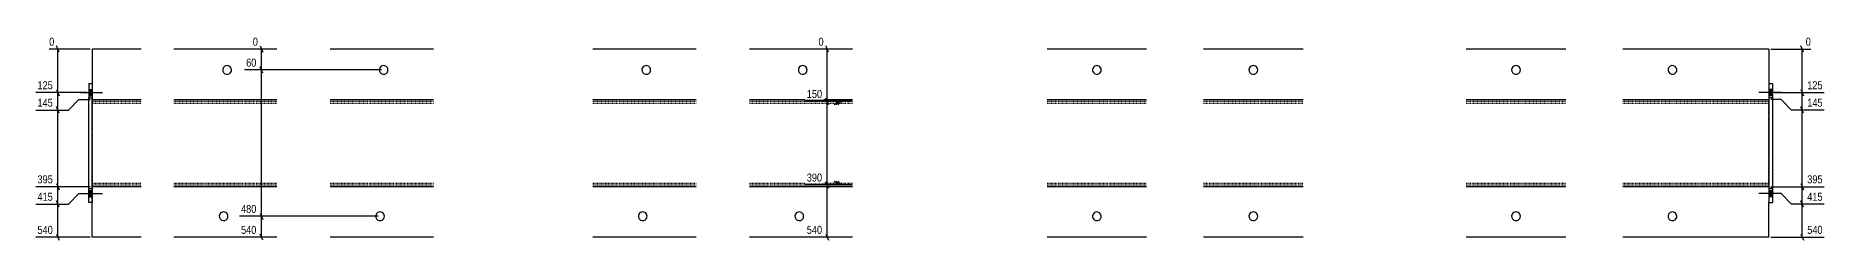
# Model space of a CAD drawing. Header units: millimetres. Extents: x 14 to 41883, y 10 to 1769.
# Drawn here: x 13244 to 18364, y 14 to 602 of the extents above; entities that cross this region are included whole.
import ezdxf

# ---------------------------------------------------------------- set-up
doc = ezdxf.new("R2010")
doc.units = ezdxf.units.MM
doc.linetypes.add('DXK_LINE_DOT2', pattern=[3.9198, 1.9599, -1.9599])
doc.layers.add('MÅLSÆTNING', color=7, linetype='Continuous')
doc.layers.add('STÅL', color=7, linetype='Continuous')
doc.styles.add('Arial Narrow', font='ARIALN.TTF', dxfattribs={"height": 0.2})

msp = doc.modelspace()

# ---------------------------------------------------------------- hatches: boundary and pattern name
at = {"layer": 'STÅL', "linetype": 'Continuous'}
for points in [[(13395.9, 447.4), (13395.9, 429.4), (13405.9, 429.4), (13405.9, 447.4)], [(13395.9, 447.4), (13395.9, 429.4), (13405.9, 429.4), (13405.9, 447.4)], [(13395.9, 447.4), (13395.9, 429.4), (13405.9, 429.4), (13405.9, 447.4)], [(18215.9, 429.4), (18215.9, 447.4), (18205.9, 447.4), (18205.9, 429.4)], [(18215.9, 429.4), (18215.9, 447.4), (18205.9, 447.4), (18205.9, 429.4)], [(18215.9, 429.4), (18215.9, 447.4), (18205.9, 447.4), (18205.9, 429.4)], [(13395.9, 157.4), (13395.9, 139.4), (13405.9, 139.4), (13405.9, 157.4)], [(13395.9, 157.4), (13395.9, 139.4), (13405.9, 139.4), (13405.9, 157.4)], [(13395.9, 157.4), (13395.9, 139.4), (13405.9, 139.4), (13405.9, 157.4)], [(18215.9, 139.4), (18215.9, 157.4), (18205.9, 157.4), (18205.9, 139.4)], [(18215.9, 139.4), (18215.9, 157.4), (18205.9, 157.4), (18205.9, 139.4)], [(18215.9, 139.4), (18215.9, 157.4), (18205.9, 157.4), (18205.9, 139.4)]]:
    msp.add_hatch(color=96, dxfattribs=at).paths.add_polyline_path(points)

# ---------------------------------------------------------------- linework, layer by layer
at = {"layer": 'MÅLSÆTNING', "color": 7, "linetype": 'Continuous'}
for p, q in [((13399.9, 563.4), (13282.5, 563.4)), ((13310.9, 554.4), (13303.7, 572.4)), ((13307.3, 438.4), (13307.3, 563.4)), ((13931.9, 563.4), (13865.4, 563.4)), ((13886.6, 572.4), (13893.8, 554.4)), ((13890.2, 503.4), (13890.2, 563.4)), ((15580.8, 563.4), (15485.1, 563.4)), ((15513.6, 554.4), (15506.4, 572.4)), ((18211.9, 563.4), (18326, 563.4)), ((18304.8, 554.4), (18297.6, 572.4)), ((18301.2, 438.4), (18301.2, 563.4)), ((13893.8, 494.4), (13886.6, 512.4)), ((13893.8, 494.4), (13886.6, 512.4)), ((14233.9, 503.4), (13842.1, 503.4)), ((14233.9, 503.4), (13842.1, 503.4)), ((13890.2, 83.4), (13890.2, 503.4)), ((13389.9, 438.4), (13244.5, 438.4)), ((13303.7, 447.4), (13310.9, 429.4)), ((13337.3, 388.4), (13367.3, 418.4)), ((13337.3, 388.4), (13367.3, 418.4)), ((13367.3, 418.4), (13399.9, 418.4)), ((13367.3, 418.4), (13399.9, 418.4)), ((15580.8, 413.4), (15447.2, 413.4)), ((15513.6, 404.4), (15506.4, 422.4)), ((15510, 173.4), (15510, 413.4)), ((15540, 413.4), (15529.5, 402.9)), ((15550.5, 413.4), (15529.5, 413.4)), ((15540, 413.4), (15529.5, 402.9)), ((15550.5, 413.4), (15529.5, 413.4)), ((15545.2, 413.4), (15534.7, 402.9)), ((15545.2, 413.4), (15534.7, 402.9)), ((15550.5, 413.4), (15540, 402.9)), ((15550.5, 413.4), (15540, 402.9)), ((18241.2, 418.4), (18211.9, 418.4)), ((18241.2, 418.4), (18211.9, 418.4)), ((18221.9, 438.4), (18364, 438.4)), ((18271.2, 388.4), (18241.2, 418.4)), ((18271.2, 388.4), (18241.2, 418.4)), ((18297.6, 447.4), (18304.8, 429.4)), ((13244.5, 388.4), (13337.3, 388.4)), ((13310.9, 379.4), (13303.7, 397.4)), ((18364, 388.4), (18271.2, 388.4)), ((18304.8, 379.4), (18297.6, 397.4)), ((15580.8, 173.4), (15447.2, 173.4)), ((15580.8, 173.4), (15447.2, 173.4)), ((15506.4, 182.4), (15513.6, 164.4)), ((15513.6, 164.4), (15506.4, 182.4)), ((15510, 23.4), (15510, 173.4)), ((15540, 173.4), (15529.5, 183.9)), ((15540, 173.4), (15529.5, 183.9)), ((15550.5, 173.4), (15529.5, 173.4)), ((15550.5, 173.4), (15529.5, 173.4)), ((15545.2, 173.4), (15534.7, 183.9)), ((15545.2, 173.4), (15534.7, 183.9)), ((15550.5, 173.4), (15540, 183.9)), ((15550.5, 173.4), (15540, 183.9)), ((13244.5, 118.4), (13337.3, 118.4)), ((13310.9, 109.4), (13303.7, 127.4)), ((13307.3, 23.4), (13307.3, 118.4)), ((13337.3, 118.4), (13367.3, 148.4)), ((13337.3, 118.4), (13367.3, 148.4)), ((13367.3, 148.4), (13389.9, 148.4)), ((13367.3, 148.4), (13389.9, 148.4)), ((18241.2, 148.4), (18221.9, 148.4)), ((18241.2, 148.4), (18221.9, 148.4)), ((18271.2, 118.4), (18241.2, 148.4)), ((18271.2, 118.4), (18241.2, 148.4)), ((18364, 118.4), (18271.2, 118.4)), ((18304.8, 109.4), (18297.6, 127.4)), ((18301.2, 23.4), (18301.2, 118.4)), ((14223.9, 83.4), (13827.4, 83.4)), ((14223.9, 83.4), (13827.4, 83.4)), ((13886.6, 92.4), (13893.8, 74.4)), ((13886.6, 92.4), (13893.8, 74.4)), ((13890.2, 23.4), (13890.2, 83.4)), ((13399.9, 23.4), (13244.5, 23.4)), ((13303.7, 32.4), (13310.9, 14.4)), ((13931.9, 23.4), (13827.4, 23.4)), ((13893.8, 14.4), (13886.6, 32.4)), ((15580.8, 23.4), (15447.2, 23.4)), ((15506.4, 32.4), (15513.6, 14.4)), ((18211.9, 23.4), (18364, 23.4)), ((18297.6, 32.4), (18304.8, 14.4))]:
    msp.add_line(p, q, dxfattribs=at)
at = {"layer": 'STÅL', "color": 2, "linetype": 'Continuous'}
for p, q in [((13545.9, 563.4), (13405.9, 563.4)), ((13405.9, 563.4), (13405.9, 463.4)), ((13934.4, 563.4), (13639.4, 563.4)), ((14382.4, 563.4), (14087.4, 563.4)), ((15134.4, 563.4), (14839.4, 563.4)), ((15582.4, 563.4), (15287.4, 563.4)), ((16424.4, 563.4), (16139.4, 563.4)), ((16872.4, 563.4), (16587.4, 563.4)), ((17624.4, 563.4), (17339.4, 563.4)), ((18205.9, 563.4), (17787.4, 563.4)), ((18205.9, 563.4), (18205.9, 463.4)), ((13405.9, 463.4), (13395.9, 463.4)), ((13395.9, 463.4), (13395.9, 423.4)), ((13405.9, 463.4), (13405.9, 423.4)), ((18215.9, 463.4), (18205.9, 463.4)), ((18205.9, 463.4), (18205.9, 423.4)), ((18215.9, 463.4), (18215.9, 423.4)), ((13395.9, 123.4), (13395.9, 423.4)), ((13395.9, 423.4), (13405.9, 423.4)), ((13405.9, 423.4), (13405.9, 418.4)), ((13405.9, 168.4), (13405.9, 418.4)), ((13405.9, 418.4), (13545.9, 418.4)), ((13639.4, 418.4), (13934.4, 418.4)), ((14087.4, 418.4), (14382.4, 418.4)), ((14839.4, 418.4), (15134.4, 418.4)), ((15287.4, 418.4), (15582.4, 418.4)), ((16139.4, 418.4), (16424.4, 418.4)), ((16587.4, 418.4), (16872.4, 418.4)), ((17339.4, 418.4), (17624.4, 418.4)), ((17787.4, 418.4), (18205.9, 418.4)), ((18205.9, 423.4), (18205.9, 418.4)), ((18215.9, 423.4), (18205.9, 423.4)), ((18205.9, 418.4), (18205.9, 168.4)), ((18215.9, 423.4), (18215.9, 123.4)), ((13395.9, 163.4), (13405.9, 163.4)), ((13405.9, 123.4), (13405.9, 168.4)), ((13545.9, 168.4), (13405.9, 168.4)), ((13934.4, 168.4), (13639.4, 168.4)), ((14382.4, 168.4), (14087.4, 168.4)), ((15134.4, 168.4), (14839.4, 168.4)), ((15582.4, 168.4), (15287.4, 168.4)), ((16424.4, 168.4), (16139.4, 168.4)), ((16872.4, 168.4), (16587.4, 168.4)), ((17624.4, 168.4), (17339.4, 168.4)), ((18205.9, 168.4), (17787.4, 168.4)), ((18205.9, 168.4), (18205.9, 123.4)), ((18215.9, 163.4), (18205.9, 163.4)), ((13405.9, 123.4), (13395.9, 123.4)), ((13405.9, 23.4), (13405.9, 123.4)), ((18205.9, 23.4), (18205.9, 123.4)), ((18205.9, 123.4), (18215.9, 123.4)), ((13545.9, 23.4), (13405.9, 23.4)), ((13934.4, 23.4), (13639.4, 23.4)), ((14382.4, 23.4), (14087.4, 23.4)), ((15134.4, 23.4), (14839.4, 23.4)), ((15582.4, 23.4), (15287.4, 23.4)), ((16424.4, 23.4), (16139.4, 23.4)), ((16872.4, 23.4), (16587.4, 23.4)), ((17624.4, 23.4), (17339.4, 23.4)), ((18205.9, 23.4), (17787.4, 23.4))]:
    msp.add_line(p, q, dxfattribs=at)
at = {"layer": 'STÅL', "color": 7, "linetype": 'DXK_LINE_DOT2'}
for p, q in [((13405.9, 463.4), (13405.9, 418.4)), ((18205.9, 463.4), (18205.9, 418.4)), ((13405.9, 418.4), (13405.9, 168.4)), ((13405.9, 413.4), (13545.9, 413.4)), ((13639.4, 413.4), (13934.4, 413.4)), ((14087.4, 413.4), (14382.4, 413.4)), ((14839.4, 413.4), (15134.4, 413.4)), ((15287.4, 413.4), (15582.4, 413.4)), ((16139.4, 413.4), (16424.4, 413.4)), ((16587.4, 413.4), (16872.4, 413.4)), ((17339.4, 413.4), (17624.4, 413.4)), ((17787.4, 413.4), (18205.9, 413.4)), ((18205.9, 168.4), (18205.9, 418.4)), ((13405.9, 408.4), (13545.9, 408.4)), ((13639.4, 408.4), (13934.4, 408.4)), ((14087.4, 408.4), (14382.4, 408.4)), ((14839.4, 408.4), (15134.4, 408.4)), ((15287.4, 408.4), (15582.4, 408.4)), ((16139.4, 408.4), (16424.4, 408.4)), ((16587.4, 408.4), (16872.4, 408.4)), ((17339.4, 408.4), (17624.4, 408.4)), ((17787.4, 408.4), (18205.9, 408.4)), ((13405.9, 178.4), (13545.9, 178.4)), ((13405.9, 173.4), (13545.9, 173.4)), ((13405.9, 168.4), (13405.9, 123.4)), ((13639.4, 178.4), (13934.4, 178.4)), ((13639.4, 173.4), (13934.4, 173.4)), ((14087.4, 178.4), (14382.4, 178.4)), ((14087.4, 173.4), (14382.4, 173.4)), ((14839.4, 178.4), (15134.4, 178.4)), ((14839.4, 173.4), (15134.4, 173.4)), ((15287.4, 178.4), (15582.4, 178.4)), ((15287.4, 173.4), (15582.4, 173.4)), ((16139.4, 178.4), (16424.4, 178.4)), ((16139.4, 173.4), (16424.4, 173.4)), ((16587.4, 178.4), (16872.4, 178.4)), ((16587.4, 173.4), (16872.4, 173.4)), ((17339.4, 178.4), (17624.4, 178.4)), ((17339.4, 173.4), (17624.4, 173.4)), ((17787.4, 178.4), (18205.9, 178.4)), ((17787.4, 173.4), (18205.9, 173.4)), ((18205.9, 168.4), (18205.9, 123.4))]:
    msp.add_line(p, q, dxfattribs=at)
at = {"layer": 'STÅL', "color": 96, "linetype": 'Continuous'}
for p, q in [((13369.9, 438.4), (13434.9, 438.4)), ((13369.9, 438.4), (13434.9, 438.4)), ((13369.9, 438.4), (13434.9, 438.4)), ((13395.9, 447.4), (13405.9, 447.4)), ((13395.9, 447.4), (13405.9, 447.4)), ((13395.9, 447.4), (13405.9, 447.4)), ((13395.9, 429.4), (13405.9, 429.4)), ((13395.9, 429.4), (13405.9, 429.4)), ((13395.9, 429.4), (13405.9, 429.4)), ((18241.9, 438.4), (18176.9, 438.4)), ((18241.9, 438.4), (18176.9, 438.4)), ((18241.9, 438.4), (18176.9, 438.4)), ((18215.9, 447.4), (18205.9, 447.4)), ((18215.9, 447.4), (18205.9, 447.4)), ((18215.9, 447.4), (18205.9, 447.4)), ((18215.9, 429.4), (18205.9, 429.4)), ((18215.9, 429.4), (18205.9, 429.4)), ((18215.9, 429.4), (18205.9, 429.4)), ((13395.9, 157.4), (13405.9, 157.4)), ((13395.9, 157.4), (13405.9, 157.4)), ((13395.9, 157.4), (13405.9, 157.4)), ((18215.9, 157.4), (18205.9, 157.4)), ((18215.9, 157.4), (18205.9, 157.4)), ((18215.9, 157.4), (18205.9, 157.4)), ((13369.9, 148.4), (13434.9, 148.4)), ((13369.9, 148.4), (13434.9, 148.4)), ((13369.9, 148.4), (13434.9, 148.4)), ((13395.9, 139.4), (13405.9, 139.4)), ((13395.9, 139.4), (13405.9, 139.4)), ((13395.9, 139.4), (13405.9, 139.4)), ((18241.9, 148.4), (18176.9, 148.4)), ((18241.9, 148.4), (18176.9, 148.4)), ((18241.9, 148.4), (18176.9, 148.4)), ((18215.9, 139.4), (18205.9, 139.4)), ((18215.9, 139.4), (18205.9, 139.4)), ((18215.9, 139.4), (18205.9, 139.4))]:
    msp.add_line(p, q, dxfattribs=at)
at = {"layer": 'STÅL', "color": 2, "linetype": 'Continuous'}
for centre, start, end in [((13791.9, 503.4), 330.3737, 150.3737), ((14239.9, 503.4), 330.3737, 150.3737), ((14991.9, 503.4), 330.3737, 150.3737), ((15439.9, 503.4), 330.3737, 150.3737), ((16281.9, 503.4), 330.3737, 150.3737), ((16729.9, 503.4), 330.3737, 150.3737), ((17481.9, 503.4), 330.3737, 150.3737), ((17929.9, 503.4), 120.3737, 300.3737), ((17929.9, 503.4), 300.3737, 120.3737), ((13791.9, 503.4), 150.3737, 330.3737), ((14239.9, 503.4), 150.3737, 330.3737), ((14991.9, 503.4), 150.3737, 330.3737), ((15439.9, 503.4), 150.3737, 330.3737), ((16281.9, 503.4), 150.3737, 330.3737), ((16729.9, 503.4), 150.3737, 330.3737), ((17481.9, 503.4), 150.3737, 330.3737), ((13781.9, 83.4), 150.3737, 330.3737), ((13781.9, 83.4), 330.3737, 150.3737), ((14229.9, 83.4), 150.3737, 330.3737), ((14229.9, 83.4), 330.3737, 150.3737), ((14981.9, 83.4), 150.3737, 330.3737), ((14981.9, 83.4), 330.3737, 150.3737), ((15429.9, 83.4), 150.3737, 330.3737), ((15429.9, 83.4), 330.3737, 150.3737), ((16281.9, 83.4), 120.3737, 300.3737), ((16281.9, 83.4), 300.3737, 120.3737), ((16729.9, 83.4), 150.3737, 330.3737), ((16729.9, 83.4), 330.3737, 150.3737), ((17481.9, 83.4), 150.3737, 330.3737), ((17481.9, 83.4), 330.3737, 150.3737), ((17929.9, 83.4), 150.3737, 330.3737), ((17929.9, 83.4), 330.3737, 150.3737)]:
    msp.add_arc(centre, 12.5, start, end, dxfattribs=at)

# ---------------------------------------------------------------- next in the draw order: wipeouts: each hides what was drawn before it
at = {"color": 0, "linetype": 'Continuous'}
for points in [[(13301.9, 568.2), (13301.9, 601.8), (13277.7, 601.8), (13277.7, 568.2)], [(13884.8, 568.2), (13884.8, 601.8), (13860.6, 601.8), (13860.6, 568.2)], [(18330.8, 568.2), (18330.8, 601.8), (18306.6, 601.8), (18306.6, 568.2)], [(13880.5, 508.2), (13880.5, 541.8), (13841.6, 541.8), (13841.6, 508.2)], [(15500.2, 418.2), (15500.2, 451.8), (15446.7, 451.8), (15446.7, 418.2)], [(15500.2, 178.2), (15500.2, 211.8), (15446.7, 211.8), (15446.7, 178.2)], [(13297.5, 123.2), (13297.5, 156.8), (13244.1, 156.8), (13244.1, 123.2)], [(18364.4, 123.2), (18364.4, 156.8), (18311, 156.8), (18311, 123.2)], [(13880.5, 88.2), (13880.5, 121.8), (13827, 121.8), (13827, 88.2)], [(13297.5, 28.2), (13297.5, 61.8), (13244.1, 61.8), (13244.1, 28.2)], [(13880.5, 28.2), (13880.5, 61.8), (13827, 61.8), (13827, 28.2)], [(15500.2, 28.2), (15500.2, 61.8), (15446.7, 61.8), (15446.7, 28.2)], [(18364.4, 28.2), (18364.4, 61.8), (18311, 61.8), (18311, 28.2)]]:
    msp.add_wipeout(points, dxfattribs=at).dxf.layer = 'MÅLSÆTNING'

# ---------------------------------------------------------------- next in the draw order: linework, layer by layer
at = {"layer": 'MÅLSÆTNING', "color": 7, "linetype": 'Continuous'}
for p, q in [((15510, 413.4), (15510, 563.4)), ((15580.8, 413.4), (15447.2, 413.4)), ((15506.4, 422.4), (15513.6, 404.4)), ((13307.3, 168.4), (13307.3, 388.4)), ((13399.9, 168.4), (13244.5, 168.4)), ((13399.9, 168.4), (13244.5, 168.4)), ((13303.7, 177.4), (13310.9, 159.4)), ((13303.7, 177.4), (13310.9, 159.4)), ((13307.3, 118.4), (13307.3, 168.4)), ((18211.9, 168.4), (18364, 168.4)), ((18297.6, 177.4), (18304.8, 159.4)), ((18301.2, 118.4), (18301.2, 168.4)), ((13244.5, 118.4), (13337.3, 118.4)), ((13310.9, 109.4), (13303.7, 127.4)), ((18364, 118.4), (18271.2, 118.4)), ((18304.8, 109.4), (18297.6, 127.4))]:
    msp.add_line(p, q, dxfattribs=at)

# ---------------------------------------------------------------- next in the draw order: texts
at = {"layer": 'MÅLSÆTNING', "color": 3, "linetype": 'Continuous', "style": 'Arial Narrow'}
for s, height, p in [('0', 22.9, (13282.5, 573)), ('0', 22.9, (13865.4, 573)), ('0', 22.9, (18311.4, 573)), ('60', 22.91, (13846.4, 513)), ('150', 22.91, (15451.5, 423)), ('390', 22.91, (15451.5, 183)), ('415', 22.91, (13248.9, 128)), ('480', 22.91, (13831.8, 93)), ('415', 22.91, (18315.8, 128)), ('540', 22.91, (13248.9, 33)), ('540', 22.91, (13831.8, 33)), ('540', 22.91, (15451.5, 33)), ('540', 22.91, (18315.8, 33))]:
    msp.add_text(s, height=height, dxfattribs=at).set_placement(p)

# ---------------------------------------------------------------- next in the draw order: wipeouts: each hides what was drawn before it
at = {"color": 0, "linetype": 'Continuous'}
for points in [[(15504.6, 568.2), (15504.6, 601.8), (15480.3, 601.8), (15480.3, 568.2)], [(13297.5, 393.2), (13297.5, 426.8), (13244.1, 426.8), (13244.1, 393.2)], [(13297.5, 173.2), (13297.5, 206.8), (13244.1, 206.8), (13244.1, 173.2)], [(18364.4, 173.2), (18364.4, 206.8), (18311, 206.8), (18311, 173.2)]]:
    msp.add_wipeout(points, dxfattribs=at).dxf.layer = 'MÅLSÆTNING'

# ---------------------------------------------------------------- next in the draw order: linework, layer by layer
at = {"layer": 'MÅLSÆTNING', "color": 7, "linetype": 'Continuous'}
for p, q in [((13389.9, 438.4), (13244.5, 438.4)), ((13303.7, 447.4), (13310.9, 429.4)), ((13307.3, 388.4), (13307.3, 438.4)), ((13244.5, 388.4), (13337.3, 388.4)), ((13310.9, 379.4), (13303.7, 397.4)), ((18301.2, 168.4), (18301.2, 388.4)), ((18211.9, 168.4), (18364, 168.4)), ((18297.6, 177.4), (18304.8, 159.4))]:
    msp.add_line(p, q, dxfattribs=at)

# ---------------------------------------------------------------- next in the draw order: texts
at = {"layer": 'MÅLSÆTNING', "color": 3, "linetype": 'Continuous', "style": 'Arial Narrow'}
for s, height, p in [('0', 22.9, (15485.1, 573)), ('145', 22.91, (13248.9, 398)), ('395', 22.91, (13248.9, 178)), ('395', 22.91, (18315.8, 178))]:
    msp.add_text(s, height=height, dxfattribs=at).set_placement(p)

# ---------------------------------------------------------------- next in the draw order: wipeouts: each hides what was drawn before it
at = {"color": 0, "linetype": 'Continuous'}
for points in [[(13297.5, 443.2), (13297.5, 476.8), (13244.1, 476.8), (13244.1, 443.2)], [(18364.4, 393.2), (18364.4, 426.8), (18311, 426.8), (18311, 393.2)]]:
    msp.add_wipeout(points, dxfattribs=at).dxf.layer = 'MÅLSÆTNING'

# ---------------------------------------------------------------- next in the draw order: linework, layer by layer
at = {"layer": 'MÅLSÆTNING', "color": 7, "linetype": 'Continuous'}
for p, q in [((18221.9, 438.4), (18364, 438.4)), ((18297.6, 447.4), (18304.8, 429.4)), ((18301.2, 388.4), (18301.2, 438.4)), ((18364, 388.4), (18271.2, 388.4)), ((18304.8, 379.4), (18297.6, 397.4))]:
    msp.add_line(p, q, dxfattribs=at)

# ---------------------------------------------------------------- next in the draw order: texts
at = {"layer": 'MÅLSÆTNING', "color": 3, "linetype": 'Continuous', "style": 'Arial Narrow'}
for s, p in [('125', (13248.9, 448)), ('145', (18315.8, 398))]:
    msp.add_text(s, height=22.91, dxfattribs=at).set_placement(p)

# ---------------------------------------------------------------- next in the draw order: wipeouts: each hides what was drawn before it
at = {"color": 0, "linetype": 'Continuous'}
msp.add_wipeout([(18364.4, 443.2), (18364.4, 476.8), (18311, 476.8), (18311, 443.2)], dxfattribs=at).dxf.layer = 'MÅLSÆTNING'

# ---------------------------------------------------------------- next in the draw order: texts
at = {"layer": 'MÅLSÆTNING', "color": 3, "linetype": 'Continuous', "style": 'Arial Narrow'}
msp.add_text('125', height=22.91, dxfattribs=at).set_placement((18315.8, 448))

doc.saveas('drawing.dxf')
